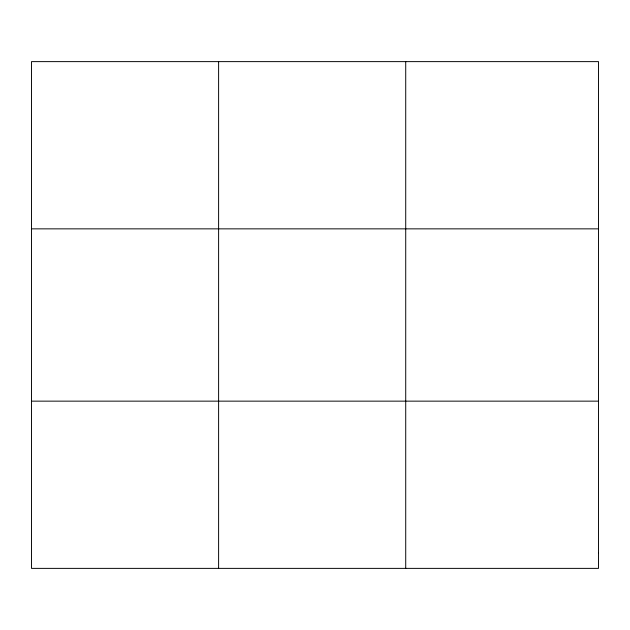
<?xml version="1.0" encoding="UTF-8"?>
<svg xmlns="http://www.w3.org/2000/svg" width="630" height="630" viewBox="0 0 630 630"><rect width="100%" height="100%" fill="white"/><g stroke="black" fill="none" stroke-linecap="round" stroke-linejoin="round"><path stroke-width="0.94" d="M218.61 568.378L218.61 61.622M405.72 568.378L405.72 61.622M31.5 228.855L598.5 228.855M31.5 401.145L598.5 401.145M598.5 553.172L598.5 568.378L31.5 568.378L31.5 61.622L598.5 61.622L598.5 553.172"/></g></svg>
